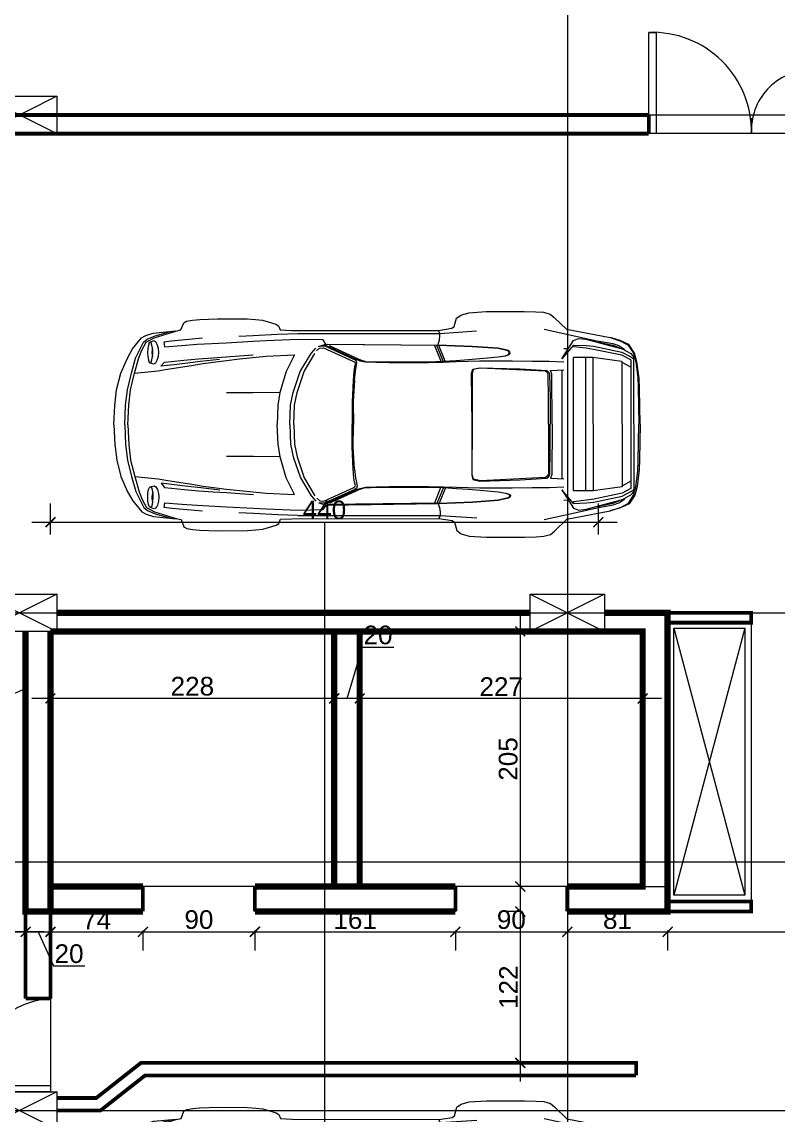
# Model space of a CAD drawing. Extents: x 250879 to 348495, y -51522 to -9360.
# Drawn here: x 321339 to 321946, y -42176 to -41297 of the extents above; entities that cross this region are included whole.
import ezdxf

# ---------------------------------------------------------------- set-up
doc = ezdxf.new("R2010")
doc.units = 0
doc.layers.get('0').update_dxf_attribs({"linetype": 'CONTINUOUS'})
doc.layers.get('DEFPOINTS').update_dxf_attribs({"color": 9, "linetype": 'CONTINUOUS'})
doc.layers.add('A-text finishing', color=6, linetype='CONTINUOUS', lineweight=13)
doc.layers.add('FIGURES', color=153, linetype='CONTINUOUS', lineweight=0)
for name, color, linetype in [('AXIS', 1, 'CONTINUOUS'), ('COLUMN', 5, 'CONTINUOUS'), ('FURNITURE', 4, 'CONTINUOUS'), ('HATCH', 8, 'CONTINUOUS'), ('WALL', 7, 'CONTINUOUS')]:
    doc.layers.add(name, color=color, linetype=linetype)
doc.styles.get("Standard").update_dxf_attribs({"font": 'sanss___.ttf', "height": 15})
doc.dimstyles.new('STANDARD$0', dxfattribs={"dimscale": 0, "dimtxt": 12, "dimasz": 8, "dimexe": 15, "dimexo": 0.0625, "dimgap": 2, "dimtad": 1, "dimdec": 0, "dimzin": 0, "dimdsep": 46, "dimtxsty": 'Standard', "dimblk1": 'ARCHTICK', "dimblk2": 'ARCHTICK', "dimsah": 1, "dimcen": 0.09, "dimdle": 15, "dimclrd": 3, "dimclre": 3, "dimclrt": 3, "dimazin": 0, "dimtfac": 1, "dimtdec": 0, "dimtofl": 0, "dimtmove": 1, "dimatfit": 3, "dimldrblk": 'ARCHTICK', "dimfxl": 1.0455, "dimfxlon": 1, "dimtolj": 1, "dimtzin": 0, "dimarcsym": 0})

# ---------------------------------------------------------------- blocks, each defined once
blk = doc.blocks.new('_ARCHTICK')
at = {"color": 0, "linetype": 'ByBlock', "const_width": 0.15}
blk.add_lwpolyline([(-0.5, -0.5), (0.5, 0.5)], dxfattribs=at)
blk = doc.blocks.new('*D2139')
at = {"layer": 'DEFPOINTS', "color": 0, "linetype": 'Continuous', "ltscale": 3, "transparency": 16777216}
for p in [(321802.04, -41699.22), (321361.56, -41767), (321802.04, -41767)]:
    blk.add_point(p, dxfattribs=at)
at = {"layer": 'WALL', "color": 3, "linetype": 'Continuous', "lineweight": -2, "ltscale": 3, "transparency": 16777216}
for p, q in [((321361.56, -41709.22), (321361.56, -41684.22)), ((321802.04, -41709.22), (321802.04, -41684.22)), ((321346.56, -41699.22), (321817.04, -41699.22))]:
    blk.add_line(p, q, dxfattribs=at)
at = {"layer": 'WALL', "color": 3, "linetype": 'Continuous', "lineweight": -2, "ltscale": 3, "transparency": 16777216, "xscale": 8, "yscale": 8, "zscale": 8, "rotation": 180}
blk.add_blockref('_ARCHTICK', (321361.56, -41699.22), dxfattribs=at)
at = {"layer": 'WALL', "color": 3, "linetype": 'Continuous', "lineweight": -2, "ltscale": 3, "transparency": 16777216, "xscale": 8, "yscale": 8, "zscale": 8}
blk.add_blockref('_ARCHTICK', (321802.04, -41699.22), dxfattribs=at)
at = {"layer": 'WALL', "color": 3, "linetype": 'Continuous', "ltscale": 3, "transparency": 16777216, "insert": (321581.8, -41689.49), "char_height": 15, "attachment_point": 5}
blk.add_mtext('\\A1;440', dxfattribs=at)
blk = doc.blocks.new('XREF1$0$02PCAR09')
at = {"color": 0, "linetype": 'ByBlock'}
for p, q in [((-138.14, 34.83), (-139.39, 33.77)), ((-136.04, 35.43), (-138.14, 34.83)), ((-133.57, 35.58), (-136.04, 35.43)), ((-129.86, 35.7), (-133.57, 35.58)), ((-117.88, 35.7), (-129.86, 35.7)), ((-112.33, 35.34), (-117.88, 35.7)), ((-109.85, 34.59), (-112.33, 35.34)), ((-108.47, 33.6), (-109.85, 34.59)), ((-139.39, 33.77), (-143.26, 30.05)), ((-107.73, 30.95), (-108.47, 33.6)), ((-52.16, 31.23), (-52.64, 29.95)), ((-51.29, 31.76), (-52.16, 31.23)), ((-48.85, 32.53), (-51.29, 31.76)), ((-47.09, 33.02), (-48.85, 32.53)), ((-44.85, 33.29), (-47.09, 33.02)), ((-42.26, 33.45), (-44.85, 33.29)), ((-32.75, 33.53), (-42.26, 33.45)), ((-27.18, 33.31), (-32.75, 33.53)), ((-24.96, 33.14), (-27.18, 33.31)), ((-22.98, 32.83), (-24.96, 33.14)), ((-22.13, 32.24), (-22.98, 32.83)), ((-21.22, 30), (-22.13, 32.24)), ((-143.26, 30.05), (-157.04, 27.42)), ((-146.25, 27.9), (-152.81, 26.43)), ((-136.16, 30.07), (-146.25, 27.9)), ((-103.18, 28.82), (-114.79, 29.59)), ((-107, 30.43), (-107.73, 30.95)), ((-102.8, 29.76), (-107, 30.43)), ((-103.18, 28.82), (-102.8, 29.76)), ((-58.2, 28.79), (-103.18, 28.82)), ((-103.18, 28.09), (-103.18, 28.82)), ((-103.06, 26.7), (-103.18, 28.09)), ((-56.22, 29.83), (-102.8, 29.76)), ((-58.2, 28.77), (-51.78, 28.55)), ((-52.64, 29.95), (-56.22, 29.83)), ((-51.78, 28.55), (-44.15, 28.14)), ((-44.15, 28.14), (-39.54, 27.93)), ((-19.65, 29.66), (-21.22, 30)), ((-12.48, 29.04), (-19.65, 29.78)), ((-12.79, 27.56), (-19.65, 29.66)), ((-13.04, 28.18), (-17.96, 29.55)), ((-10.59, 27.09), (-13.04, 28.18)), ((-10.14, 28.29), (-12.48, 29.04)), ((-8.78, 27.56), (-10.14, 28.29)), ((-164.79, 22.49), (-162.98, 25.22)), ((-162.81, 24.98), (-164.42, 22.49)), ((-162.98, 25.22), (-160.29, 26.5)), ((-160.49, 26.23), (-162.81, 24.98)), ((-159.78, 24.91), (-161.5, 23.73)), ((-149.39, 26.87), (-160.88, 23.8)), ((-151.85, 24.65), (-160.77, 22.81)), ((-157.04, 27.42), (-160.49, 26.23)), ((-160.29, 26.5), (-157.04, 27.42)), ((-159.78, 24.24), (-160.17, 23.99)), ((-157.91, 25.53), (-159.78, 24.91)), ((-157.91, 25.01), (-159.78, 24.24)), ((-152.81, 26.43), (-157.91, 25.53)), ((-153.83, 25.85), (-157.91, 25.01)), ((-153.47, 26.28), (-153.83, 25.85)), ((-149.51, 24.91), (-151.85, 24.65)), ((-145.43, 25.03), (-149.51, 24.91)), ((-149.51, 24.04), (-145.43, 24.53)), ((-147.04, 27.13), (-149.39, 26.87)), ((-145.43, 26.52), (-147.04, 27.13)), ((-141.73, 20.71), (-145.43, 26.52)), ((-145.43, 25.03), (-141.73, 20.73)), ((-145.43, 24.53), (-145.43, 25.03)), ((-121.6, 24.01), (-113.44, 24.57)), ((-121.58, 24.14), (-113.44, 24.69)), ((-113.44, 24.69), (-102.68, 25.08)), ((-113.44, 24.57), (-102.68, 24.96)), ((-104.9, 20.03), (-102.9, 24.96)), ((-104.22, 19.99), (-102.17, 24.96)), ((-101.45, 24.96), (-103.47, 19.98)), ((-102.68, 25.44), (-103.06, 26.7)), ((-67.1, 25.44), (-102.68, 25.06)), ((-102.68, 25.08), (-102.68, 25.44)), ((-102.68, 24.94), (-67.65, 25.32)), ((-102.68, 25.06), (-102.68, 24.94)), ((-77.45, 20.66), (-68.24, 24.88)), ((-67.39, 24.89), (-76.59, 20.66)), ((-76.17, 20.52), (-66.86, 24.77)), ((-66.4, 24.24), (-75.65, 20.03)), ((-66.42, 25.2), (-67.39, 24.89)), ((-67.1, 25.46), (-66.11, 26.89)), ((-67.1, 25.54), (-67.1, 25.54)), ((-64.81, 24.72), (-67.1, 25.46)), ((-66.86, 24.77), (-65.78, 24.81)), ((-65.14, 24.16), (-66.4, 24.24)), ((-58.32, 27.06), (-66.11, 26.89)), ((-65.78, 24.81), (-64.81, 24.72)), ((-48.2, 26.63), (-58.32, 27.06)), ((-44.15, 26.41), (-48.2, 26.63)), ((-35.6, 25.95), (-44.15, 26.41)), ((-26.33, 25.46), (-35.6, 25.95)), ((-28.03, 27.35), (-18.29, 26.45)), ((-21.41, 25.08), (-26.33, 25.46)), ((-16.03, 24.72), (-21.41, 25.08)), ((-18.29, 26.45), (-15.88, 26.19)), ((-15.88, 26.19), (-16.03, 24.72)), ((-14.12, 24.14), (-13.76, 25.41)), ((-13.76, 25.41), (-13.28, 26.26)), ((-13.28, 26.26), (-12.67, 26.55)), ((-10.26, 26.19), (-12.79, 27.56)), ((-12.67, 26.55), (-11.49, 26.19)), ((-12.31, 22.86), (-12.22, 24.26)), ((-12.22, 24.26), (-12.07, 25.22)), ((-12.22, 24.26), (-12.04, 22.86)), ((-12.07, 25.22), (-11.81, 25.93)), ((-11.81, 25.93), (-11.49, 26.19)), ((-11.49, 26.19), (-11.18, 25.93)), ((-11.18, 25.93), (-10.93, 25.22)), ((-10.93, 25.22), (-10.74, 24.13)), ((-9.43, 26.13), (-10.59, 27.09)), ((-8.9, 23.63), (-10.26, 26.19)), ((-6.9, 21.08), (-9.43, 26.13)), ((-5.94, 24.09), (-8.78, 27.56)), ((-165.56, 19.69), (-164.79, 22.49)), ((-164.42, 22.49), (-165.19, 19.69)), ((-163.6, 22.32), (-164.59, 21.21)), ((-163.6, 21.32), (-164.59, 20.71)), ((-164.59, -21.21), (-164.59, 21.21)), ((-160.88, 23.8), (-163.6, 22.32)), ((-160.77, 22.81), (-163.6, 21.32)), ((-163.6, 20.33), (-160.77, 21.82)), ((-161.5, 23.73), (-161.74, 23.33)), ((-160.77, 21.82), (-151.85, 23.66)), ((-160.77, 19.82), (-151.61, 21.07)), ((-151.85, 23.66), (-149.51, 24.04)), ((-151.61, 21.07), (-151.61, -21.07)), ((-151.61, 21.07), (-145.43, 21.07)), ((-149.26, 21.07), (-149.26, -21.19)), ((-145.43, -21.07), (-145.43, 21.07)), ((-142.39, 24.02), (-143.85, 23.95)), ((-125.42, 22.45), (-125.37, 22.96)), ((-125.08, 22.11), (-125.42, 22.45)), ((-125.37, 22.96), (-124.86, 23.34)), ((-125.15, 22.43), (-125.13, 22.84)), ((-124.89, 22.11), (-125.15, 22.43)), ((-125.13, 22.84), (-124.69, 23.22)), ((-124.01, 21.73), (-125.08, 22.11)), ((-123.84, 21.73), (-124.89, 22.11)), ((-124.86, 23.34), (-121.58, 24.14)), ((-124.69, 23.22), (-121.6, 24.01)), ((-121.62, 21.38), (-124.01, 21.73)), ((-121.62, 21.38), (-123.84, 21.73)), ((-118.22, 21.03), (-121.62, 21.38)), ((-112.19, 20.51), (-118.22, 21.03)), ((-64.13, 23.29), (-65.14, 24.16)), ((-62.4, 22.49), (-63.89, 24.21)), ((-60.22, 16.82), (-63.6, 22.49)), ((-58.97, 16.82), (-62.4, 22.49)), ((-57.13, 22.11), (-54.53, 16.8)), ((-48.2, 21.63), (-57.13, 22.11)), ((-39.78, 20.85), (-48.2, 21.63)), ((-39.78, 21.75), (-44.12, 22.11)), ((-35.6, 21.46), (-39.78, 21.75)), ((-35.6, 20.37), (-39.78, 20.85)), ((-31.38, 21.21), (-35.6, 21.46)), ((-26.79, 20.88), (-31.38, 21.21)), ((-22.2, 20.45), (-26.79, 20.88)), ((-14.22, 22.91), (-14.12, 24.14)), ((-14.12, 21.68), (-14.22, 22.91)), ((-13.76, 20.44), (-14.12, 21.68)), ((-12.24, 21.56), (-12.31, 22.86)), ((-12.04, 22.86), (-12.24, 21.56)), ((-12.07, 20.57), (-12.24, 21.58)), ((-10.74, 21.58), (-10.93, 20.51)), ((-10.74, 24.13), (-10.69, 22.86)), ((-10.69, 22.86), (-10.74, 21.58)), ((-7.91, 21.15), (-8.9, 23.63)), ((-6.56, 16.32), (-7.91, 21.15)), ((-5.57, 16.32), (-6.9, 21.08)), ((-4.27, 21.14), (-5.94, 24.09)), ((-2.17, 16.31), (-4.27, 21.14)), ((-166.21, 14.44), (-165.56, 19.69)), ((-165.19, 19.69), (-165.8, 14.82)), ((-163.6, 20.33), (-163.6, -20.33)), ((-163.6, 18.05), (-160.88, 19.53)), ((-160.77, 19.82), (-160.77, -19.82)), ((-137.77, 19.96), (-142.39, 19.75)), ((-132.34, 20.03), (-137.77, 19.96)), ((-128.55, 17.52), (-136.98, 17.01)), ((-136.55, 16.78), (-115.95, 17.82)), ((-126.04, 20.1), (-132.34, 20.03)), ((-115.76, 17.94), (-128.55, 17.52)), ((-115.78, 20.11), (-126.04, 20.1)), ((-115.95, 17.82), (-113.73, 17.36)), ((-108.37, 19.87), (-115.78, 20.11)), ((-113.56, 17.48), (-115.76, 17.94)), ((-113.73, 17.36), (-113.35, 15.95)), ((-113.2, 16.07), (-113.56, 17.48)), ((-108.37, 20.23), (-112.19, 20.51)), ((-104.22, 19.99), (-108.37, 20.23)), ((-104.27, 19.73), (-108.37, 19.87)), ((-99.56, 19.65), (-104.27, 19.73)), ((-99.52, 19.84), (-104.22, 19.99)), ((-87.11, 19.64), (-99.56, 19.65)), ((-87.11, 19.87), (-99.52, 19.84)), ((-82.86, 19.87), (-87.11, 19.87)), ((-82.86, 19.72), (-87.11, 19.64)), ((-79.67, 19.98), (-82.86, 19.87)), ((-79.63, 19.86), (-82.86, 19.72)), ((-79.67, 19.96), (-78.74, 20.2)), ((-77.89, 20.2), (-79.63, 19.86)), ((-78.74, 20.2), (-77.45, 20.66)), ((-77.21, 20.44), (-77.89, 20.2)), ((-76.59, 20.66), (-77.21, 20.44)), ((-76.95, 19.52), (-76.71, 20.25)), ((-76.73, 18.37), (-76.95, 19.52)), ((-76.42, 16.82), (-76.73, 18.37)), ((-76.71, 20.25), (-76.17, 20.52)), ((-76.22, 19.69), (-76.44, 19.24)), ((-76.44, 19.24), (-76.15, 18.22)), ((-75.65, 20.03), (-76.22, 19.69)), ((-76.15, 18.22), (-75.93, 16.82)), ((-28.21, 19.38), (-35.6, 20.37)), ((-33.48, 20.69), (-27.45, 19.99)), ((-24.62, 18.78), (-28.21, 19.38)), ((-27.45, 19.99), (-23.36, 19.5)), ((-17.01, 17.6), (-24.62, 18.78)), ((-23.36, 19.5), (-19.12, 18.97)), ((-18.2, 20.06), (-22.2, 20.45)), ((-19.12, 18.97), (-14.89, 18.51)), ((-16, 19.87), (-18.2, 20.06)), ((-13.95, 17.11), (-17.01, 17.6)), ((-14.89, 18.51), (-16, 19.87)), ((-13.28, 19.65), (-13.76, 20.44)), ((-12.67, 19.33), (-13.28, 19.65)), ((-11.49, 19.6), (-12.67, 19.33)), ((-11.81, 19.84), (-12.07, 20.57)), ((-11.49, 19.6), (-11.81, 19.84)), ((-11.18, 19.81), (-11.49, 19.6)), ((-10.93, 20.51), (-11.18, 19.81)), ((-166.35, 11.22), (-166.21, 14.44)), ((-165.8, 14.82), (-165.94, 11.59)), ((-138.14, 17.06), (-142.38, 17.26)), ((-141.73, 17.26), (-141.73, -17.16)), ((-138.66, 0), (-138.57, 15.9)), ((-138.57, 15.9), (-138.14, 17.06)), ((-137.9, 15.9), (-138.04, 8.28)), ((-137.51, 16.58), (-137.9, 15.9)), ((-137.56, 8.16), (-137.48, 15.78)), ((-136.98, 17.01), (-137.51, 16.58)), ((-137.48, 15.78), (-137.08, 16.44)), ((-137.08, 16.44), (-136.55, 16.78)), ((-113.4, -0.02), (-113.2, 16.07)), ((-113.35, 15.95), (-113.4, 0.02)), ((-76.1, 14.07), (-76.42, 16.82)), ((-76.1, 14.07), (-75.74, 7.15)), ((-75.93, 16.82), (-75.72, 13.98)), ((-75.72, 13.98), (-75.43, 7.15)), ((-60.22, 16.82), (-60.22, 16.82)), ((-58, 10.14), (-60.22, 16.82)), ((-56.75, 10.14), (-58.97, 16.82)), ((-54.53, 16.8), (-52.55, 10.14)), ((-6.56, 16.32), (-13.95, 17.11)), ((-5.26, 11.13), (-6.56, 16.32)), ((-4.27, 11.13), (-5.57, 16.32)), ((-0.87, 11.13), (-2.17, 16.31)), ((-166.57, 0.02), (-166.35, 11.22)), ((-165.94, 11.59), (-166.08, 0)), ((-4.7, 6.2), (-5.26, 11.13)), ((-3.7, 6.2), (-4.27, 11.13)), ((-0.31, 6.18), (-0.87, 11.13)), ((-138.04, 8.28), (-138.04, 0)), ((-137.56, 0), (-137.56, 8.16)), ((-75.74, 7.15), (-75.77, 0)), ((-75.43, 7.15), (-75.4, 0)), ((-57.13, 6.18), (-58, 10.14)), ((-55.9, 6.18), (-56.75, 10.14)), ((-52.55, 10.14), (-44.12, 10.09)), ((-52.55, 10.14), (-51.92, 6.18)), ((-44.12, 10.09), (-35.6, 10.09)), ((-56.89, 0), (-57.13, 6.18)), ((-55.64, 0), (-55.9, 6.18)), ((-51.92, 6.18), (-51.68, 0)), ((-4.39, 0), (-4.7, 6.2)), ((-3.4, 0), (-3.7, 6.2)), ((0, 0), (-0.31, 6.18)), ((-165.94, -11.59), (-166.08, 0)), ((-138.66, 0), (-138.57, -15.9)), ((-138.04, -8.28), (-138.04, 0)), ((-137.56, 0), (-137.56, -8.16)), ((-113.4, 0.02), (-113.2, -16.07)), ((-75.74, -7.15), (-75.77, 0)), ((-75.43, -7.15), (-75.4, 0)), ((-56.89, 0), (-57.13, -6.18)), ((-55.64, 0), (-55.9, -6.18)), ((-51.92, -6.18), (-51.68, 0)), ((-4.39, 0), (-4.7, -6.2)), ((-3.4, 0), (-3.7, -6.2)), ((0, 0), (-0.31, -6.18)), ((-166.57, -0.02), (-166.35, -11.22)), ((-113.35, -15.95), (-113.4, -0.02)), ((-57.13, -6.18), (-58, -10.14)), ((-55.9, -6.18), (-56.75, -10.14)), ((-52.55, -10.14), (-51.92, -6.18)), ((-4.7, -6.2), (-5.26, -11.13)), ((-3.7, -6.2), (-4.27, -11.13)), ((-0.31, -6.18), (-0.87, -11.13)), ((-137.9, -15.9), (-138.04, -8.28)), ((-137.56, -8.16), (-137.48, -15.78)), ((-76.1, -14.07), (-75.74, -7.15)), ((-75.72, -13.98), (-75.43, -7.15)), ((-58, -10.14), (-60.22, -16.82)), ((-56.75, -10.14), (-58.97, -16.82)), ((-54.53, -16.8), (-52.55, -10.14)), ((-52.55, -10.14), (-44.12, -10.09)), ((-44.12, -10.09), (-35.6, -10.09)), ((-166.35, -11.22), (-166.21, -14.44)), ((-165.8, -14.82), (-165.94, -11.59)), ((-5.26, -11.13), (-6.56, -16.32)), ((-4.27, -11.13), (-5.57, -16.32)), ((-0.87, -11.13), (-2.17, -16.31)), ((-166.21, -14.44), (-165.56, -19.69)), ((-165.19, -19.69), (-165.8, -14.82)), ((-138.14, -17.06), (-142.38, -17.26)), ((-138.57, -15.9), (-138.14, -17.06)), ((-137.51, -16.58), (-137.9, -15.9)), ((-136.98, -17.01), (-137.51, -16.58)), ((-137.48, -15.78), (-137.08, -16.44)), ((-137.08, -16.44), (-136.55, -16.78)), ((-128.55, -17.52), (-136.98, -17.01)), ((-136.55, -16.78), (-115.95, -17.82)), ((-113.73, -17.36), (-113.35, -15.95)), ((-113.2, -16.07), (-113.56, -17.48)), ((-76.42, -16.82), (-76.73, -18.37)), ((-76.1, -14.07), (-76.42, -16.82)), ((-76.15, -18.22), (-75.93, -16.82)), ((-75.93, -16.82), (-75.72, -13.98)), ((-60.22, -16.82), (-63.6, -22.49)), ((-58.97, -16.82), (-62.4, -22.49)), ((-60.22, -16.82), (-60.22, -16.82)), ((-57.13, -22.11), (-54.53, -16.8)), ((-13.95, -17.11), (-17.01, -17.6)), ((-6.56, -16.32), (-13.95, -17.11)), ((-6.56, -16.32), (-7.91, -21.15)), ((-5.57, -16.32), (-6.9, -21.08)), ((-2.17, -16.31), (-4.27, -21.14)), ((-165.56, -19.69), (-164.79, -22.49)), ((-164.42, -22.49), (-165.19, -19.69)), ((-163.6, -21.32), (-164.59, -20.71)), ((-163.6, -18.05), (-160.88, -19.53)), ((-163.6, -20.33), (-160.77, -21.82)), ((-160.77, -19.82), (-151.61, -21.07)), ((-141.73, -20.71), (-145.43, -26.52)), ((-145.43, -25.03), (-141.73, -20.73)), ((-137.77, -19.96), (-142.39, -19.75)), ((-132.34, -20.03), (-137.77, -19.96)), ((-126.04, -20.1), (-132.34, -20.03)), ((-115.76, -17.94), (-128.55, -17.52)), ((-115.78, -20.11), (-126.04, -20.1)), ((-112.19, -20.51), (-118.22, -21.03)), ((-115.95, -17.82), (-113.73, -17.36)), ((-108.37, -19.87), (-115.78, -20.11)), ((-113.56, -17.48), (-115.76, -17.94)), ((-108.37, -20.23), (-112.19, -20.51)), ((-104.27, -19.73), (-108.37, -19.87)), ((-104.22, -19.99), (-108.37, -20.23)), ((-104.9, -20.03), (-102.9, -24.96)), ((-99.56, -19.65), (-104.27, -19.73)), ((-99.52, -19.84), (-104.22, -19.99)), ((-104.22, -19.99), (-102.17, -24.96)), ((-101.45, -24.96), (-103.47, -19.98)), ((-87.11, -19.64), (-99.56, -19.65)), ((-87.11, -19.87), (-99.52, -19.84)), ((-82.86, -19.72), (-87.11, -19.64)), ((-82.86, -19.87), (-87.11, -19.87)), ((-79.63, -19.86), (-82.86, -19.72)), ((-79.67, -19.98), (-82.86, -19.87)), ((-79.67, -19.96), (-78.74, -20.2)), ((-77.89, -20.2), (-79.63, -19.86)), ((-78.74, -20.2), (-77.45, -20.66)), ((-77.21, -20.44), (-77.89, -20.2)), ((-77.45, -20.66), (-68.24, -24.88)), ((-76.59, -20.66), (-77.21, -20.44)), ((-76.73, -18.37), (-76.95, -19.52)), ((-76.95, -19.52), (-76.71, -20.25)), ((-76.71, -20.25), (-76.17, -20.52)), ((-67.39, -24.89), (-76.59, -20.66)), ((-76.44, -19.24), (-76.15, -18.22)), ((-76.22, -19.69), (-76.44, -19.24)), ((-75.65, -20.03), (-76.22, -19.69)), ((-76.17, -20.52), (-66.86, -24.77)), ((-66.4, -24.24), (-75.65, -20.03)), ((-35.6, -20.37), (-39.78, -20.85)), ((-28.21, -19.38), (-35.6, -20.37)), ((-33.48, -20.69), (-27.45, -19.99)), ((-24.62, -18.78), (-28.21, -19.38)), ((-27.45, -19.99), (-23.36, -19.5)), ((-22.2, -20.45), (-26.79, -20.88)), ((-17.01, -17.6), (-24.62, -18.78)), ((-23.36, -19.5), (-19.12, -18.97)), ((-18.2, -20.06), (-22.2, -20.45)), ((-19.12, -18.97), (-14.89, -18.51)), ((-16, -19.87), (-18.2, -20.06)), ((-14.89, -18.51), (-16, -19.87)), ((-13.76, -20.44), (-14.12, -21.68)), ((-13.28, -19.65), (-13.76, -20.44)), ((-12.67, -19.33), (-13.28, -19.65)), ((-11.49, -19.6), (-12.67, -19.33)), ((-12.07, -20.57), (-12.24, -21.58)), ((-11.81, -19.84), (-12.07, -20.57)), ((-11.49, -19.6), (-11.81, -19.84)), ((-11.18, -19.81), (-11.49, -19.6)), ((-10.93, -20.51), (-11.18, -19.81)), ((-10.74, -21.58), (-10.93, -20.51)), ((-164.79, -22.49), (-162.98, -25.22)), ((-163.6, -22.32), (-164.59, -21.21)), ((-162.81, -24.98), (-164.42, -22.49)), ((-160.77, -22.81), (-163.6, -21.32)), ((-160.88, -23.8), (-163.6, -22.32)), ((-161.5, -23.73), (-161.74, -23.33)), ((-159.78, -24.91), (-161.5, -23.73)), ((-149.39, -26.87), (-160.88, -23.8)), ((-160.77, -21.82), (-151.85, -23.66)), ((-151.85, -24.65), (-160.77, -22.81)), ((-159.78, -24.24), (-160.17, -23.99)), ((-151.85, -23.66), (-149.51, -24.04)), ((-151.61, -21.07), (-145.43, -21.07)), ((-149.51, -24.04), (-145.43, -24.53)), ((-142.39, -24.02), (-143.85, -23.95)), ((-125.08, -22.11), (-125.42, -22.45)), ((-125.42, -22.45), (-125.37, -22.96)), ((-125.37, -22.96), (-124.86, -23.34)), ((-124.89, -22.11), (-125.15, -22.43)), ((-125.15, -22.43), (-125.13, -22.84)), ((-125.13, -22.84), (-124.69, -23.22)), ((-124.01, -21.73), (-125.08, -22.11)), ((-123.84, -21.73), (-124.89, -22.11)), ((-124.86, -23.34), (-121.58, -24.14)), ((-124.69, -23.22), (-121.6, -24.01)), ((-121.62, -21.38), (-124.01, -21.73)), ((-121.62, -21.38), (-123.84, -21.73)), ((-118.22, -21.03), (-121.62, -21.38)), ((-121.6, -24.01), (-113.44, -24.57)), ((-121.58, -24.14), (-113.44, -24.69)), ((-65.14, -24.16), (-66.4, -24.24)), ((-64.13, -23.29), (-65.14, -24.16)), ((-62.4, -22.49), (-63.89, -24.21)), ((-48.2, -21.63), (-57.13, -22.11)), ((-39.78, -20.85), (-48.2, -21.63)), ((-39.78, -21.75), (-44.12, -22.11)), ((-35.6, -21.46), (-39.78, -21.75)), ((-31.38, -21.21), (-35.6, -21.46)), ((-26.79, -20.88), (-31.38, -21.21)), ((-14.12, -21.68), (-14.22, -22.91)), ((-14.22, -22.91), (-14.12, -24.14)), ((-14.12, -24.14), (-13.76, -25.41)), ((-12.24, -21.56), (-12.31, -22.86)), ((-12.31, -22.86), (-12.22, -24.26)), ((-12.04, -22.86), (-12.24, -21.56)), ((-12.22, -24.26), (-12.04, -22.86)), ((-10.93, -25.22), (-10.74, -24.13)), ((-10.69, -22.86), (-10.74, -21.58)), ((-10.74, -24.13), (-10.69, -22.86)), ((-8.9, -23.63), (-10.26, -26.19)), ((-6.9, -21.08), (-9.43, -26.13)), ((-7.91, -21.15), (-8.9, -23.63)), ((-5.94, -24.09), (-8.78, -27.56)), ((-4.27, -21.14), (-5.94, -24.09)), ((-162.98, -25.22), (-160.29, -26.5)), ((-160.49, -26.23), (-162.81, -24.98)), ((-157.04, -27.42), (-160.49, -26.23)), ((-160.29, -26.5), (-157.04, -27.42)), ((-157.91, -25.01), (-159.78, -24.24)), ((-157.91, -25.53), (-159.78, -24.91)), ((-153.83, -25.85), (-157.91, -25.01)), ((-152.81, -26.43), (-157.91, -25.53)), ((-143.26, -30.05), (-157.04, -27.42)), ((-153.47, -26.28), (-153.83, -25.85)), ((-146.25, -27.9), (-152.81, -26.43)), ((-149.51, -24.91), (-151.85, -24.65)), ((-145.43, -25.03), (-149.51, -24.91)), ((-147.04, -27.13), (-149.39, -26.87)), ((-145.43, -26.52), (-147.04, -27.13)), ((-145.43, -24.53), (-145.43, -25.03)), ((-113.44, -24.57), (-102.68, -24.96)), ((-113.44, -24.69), (-102.68, -25.08)), ((-103.06, -26.7), (-103.18, -28.09)), ((-102.68, -25.44), (-103.06, -26.7)), ((-102.68, -25.06), (-102.68, -24.94)), ((-102.68, -24.94), (-67.65, -25.32)), ((-67.1, -25.44), (-102.68, -25.06)), ((-102.68, -25.08), (-102.68, -25.44)), ((-66.42, -25.2), (-67.39, -24.89)), ((-64.81, -24.72), (-67.1, -25.46)), ((-67.1, -25.46), (-66.11, -26.89)), ((-67.1, -25.54), (-67.1, -25.54)), ((-66.86, -24.77), (-65.78, -24.81)), ((-58.32, -27.06), (-66.11, -26.89)), ((-65.78, -24.81), (-64.81, -24.72)), ((-48.2, -26.63), (-58.32, -27.06)), ((-44.15, -26.41), (-48.2, -26.63)), ((-35.6, -25.95), (-44.15, -26.41)), ((-26.33, -25.46), (-35.6, -25.95)), ((-28.03, -27.35), (-18.29, -26.45)), ((-21.41, -25.08), (-26.33, -25.46)), ((-16.03, -24.72), (-21.41, -25.08)), ((-12.79, -27.56), (-19.65, -29.66)), ((-18.29, -26.45), (-15.88, -26.19)), ((-15.88, -26.19), (-16.03, -24.72)), ((-13.76, -25.41), (-13.28, -26.26)), ((-13.28, -26.26), (-12.67, -26.55)), ((-10.59, -27.09), (-13.04, -28.18)), ((-10.26, -26.19), (-12.79, -27.56)), ((-12.67, -26.55), (-11.49, -26.19)), ((-12.22, -24.26), (-12.07, -25.22)), ((-12.07, -25.22), (-11.81, -25.93)), ((-11.81, -25.93), (-11.49, -26.19)), ((-11.49, -26.19), (-11.18, -25.93)), ((-11.18, -25.93), (-10.93, -25.22)), ((-9.43, -26.13), (-10.59, -27.09)), ((-8.78, -27.56), (-10.14, -28.29)), ((-136.16, -30.07), (-146.25, -27.9)), ((-139.39, -33.77), (-143.26, -30.05)), ((-103.18, -28.82), (-114.79, -29.59)), ((-107.73, -30.95), (-108.47, -33.6)), ((-107, -30.43), (-107.73, -30.95)), ((-102.8, -29.76), (-107, -30.43)), ((-103.18, -28.09), (-103.18, -28.82)), ((-58.2, -28.79), (-103.18, -28.82)), ((-103.18, -28.82), (-102.8, -29.76)), ((-56.22, -29.83), (-102.8, -29.76)), ((-58.2, -28.77), (-51.78, -28.55)), ((-52.64, -29.95), (-56.22, -29.83)), ((-52.16, -31.23), (-52.64, -29.95)), ((-51.78, -28.55), (-44.15, -28.14)), ((-44.15, -28.14), (-39.54, -27.93)), ((-21.22, -30), (-22.13, -32.24)), ((-19.65, -29.66), (-21.22, -30)), ((-12.48, -29.04), (-19.65, -29.78)), ((-13.04, -28.18), (-17.96, -29.55)), ((-10.14, -28.29), (-12.48, -29.04)), ((-138.14, -34.83), (-139.39, -33.77)), ((-108.47, -33.6), (-109.85, -34.59)), ((-51.29, -31.76), (-52.16, -31.23)), ((-48.85, -32.53), (-51.29, -31.76)), ((-47.09, -33.02), (-48.85, -32.53)), ((-44.85, -33.29), (-47.09, -33.02)), ((-42.26, -33.45), (-44.85, -33.29)), ((-32.75, -33.53), (-42.26, -33.45)), ((-27.18, -33.31), (-32.75, -33.53)), ((-24.96, -33.14), (-27.18, -33.31)), ((-22.98, -32.83), (-24.96, -33.14)), ((-22.13, -32.24), (-22.98, -32.83)), ((-136.04, -35.43), (-138.14, -34.83)), ((-133.57, -35.58), (-136.04, -35.43)), ((-129.86, -35.7), (-133.57, -35.58)), ((-117.88, -35.7), (-129.86, -35.7)), ((-112.33, -35.34), (-117.88, -35.7)), ((-109.85, -34.59), (-112.33, -35.34))]:
    blk.add_line(p, q, dxfattribs=at)
blk = doc.blocks.new('COLUMN')
at = {"layer": 'AXIS'}
for p, q in [((236924.7, -9644.26), (236984.7, -9674.26)), ((236984.7, -9644.26), (236924.7, -9674.26))]:
    blk.add_line(p, q, dxfattribs=at)
at = {"layer": 'COLUMN'}
blk.add_lwpolyline([(236924.7, -9644.26), (236984.7, -9644.26), (236984.7, -9674.26), (236924.7, -9674.26)], close=True, dxfattribs=at)
blk = doc.blocks.new('AXISG')
at = {"layer": 'AXIS'}
for p, q in [((306395.36, -19949.16), (306395.36, -23531.69)), ((305610.04, -21092.83), (307936.9, -21092.83)), ((305595.81, -21492.83), (307936.9, -21492.83)), ((305587.52, -21892.83), (307936.9, -21892.83))]:
    blk.add_line(p, q, dxfattribs=at)
at = {"layer": 'WALL', "linetype": 'Continuous'}
for p in [(69000.18, -11433.58), (69000.18, -11833.58), (69440.66, -11833.58), (69000.18, -12233.58)]:
    blk.add_blockref('COLUMN', p, dxfattribs=at)
blk = doc.blocks.new('*D1700')
at = {"layer": 'DEFPOINTS', "color": 0, "linetype": 'Continuous', "ltscale": 3, "transparency": 16777216}
for p in [(321729.2, -41787), (321739.24, -41992.08), (321756.3, -41992.08)]:
    blk.add_point(p, dxfattribs=at)
at = {"layer": 'WALL', "color": 3, "linetype": 'Continuous', "lineweight": -2, "ltscale": 3, "transparency": 16777216}
for p, q in [((321739.24, -41772), (321739.24, -42007.08)), ((321729.26, -41787), (321754.24, -41787)), ((321749.24, -41992.08), (321724.24, -41992.08))]:
    blk.add_line(p, q, dxfattribs=at)
at = {"layer": 'WALL', "color": 3, "linetype": 'Continuous', "lineweight": -2, "ltscale": 3, "transparency": 16777216, "xscale": 8, "yscale": 8, "zscale": 8}
for p, rotation in [((321739.24, -41787), 90), ((321739.24, -41992.08), 270)]:
    blk.add_blockref('_ARCHTICK', p, dxfattribs=dict(at, rotation=rotation))
at = {"layer": 'WALL', "color": 3, "linetype": 'Continuous', "ltscale": 3, "transparency": 16777216, "insert": (321729.52, -41889.54), "char_height": 15, "attachment_point": 5, "rotation": 90}
blk.add_mtext('\\A1;205', dxfattribs=at)
blk = doc.blocks.new('*D1701')
at = {"layer": 'DEFPOINTS', "color": 0, "linetype": 'Continuous', "transparency": 16777216}
for p in [(321739.24, -42012.08), (321739.24, -42133.82), (321739.24, -42133.82)]:
    blk.add_point(p, dxfattribs=at)
at = {"layer": 'WALL', "color": 3, "linetype": 'Continuous', "lineweight": -2, "transparency": 16777216}
for p, q in [((321739.24, -41997.08), (321739.24, -42148.82)), ((321739.24, -42012.08), (321724.24, -42012.08)), ((321739.24, -42133.82), (321724.24, -42133.82))]:
    blk.add_line(p, q, dxfattribs=at)
at = {"layer": 'WALL', "color": 3, "linetype": 'Continuous', "lineweight": -2, "transparency": 16777216, "xscale": 8, "yscale": 8, "zscale": 8}
for p, rotation in [((321739.24, -42012.08), 90), ((321739.24, -42133.82), 270)]:
    blk.add_blockref('_ARCHTICK', p, dxfattribs=dict(at, rotation=rotation))
at = {"layer": 'WALL', "color": 3, "linetype": 'Continuous', "transparency": 16777216, "insert": (321729.74, -42072.95), "char_height": 15, "attachment_point": 5, "rotation": 90}
blk.add_mtext('\\A1;122', dxfattribs=at)
blk = doc.blocks.new('*D1702')
at = {"layer": 'DEFPOINTS', "color": 0, "linetype": 'Continuous', "transparency": 16777216}
for p in [(321610.18, -41835.06), (321837.62, -41835.06), (321610.18, -41840.88)]:
    blk.add_point(p, dxfattribs=at)
at = {"layer": 'WALL', "color": 3, "linetype": 'Continuous', "lineweight": -2, "transparency": 16777216}
for p, q in [((321852.62, -41840.88), (321595.18, -41840.88)), ((321610.18, -41839.83), (321610.18, -41855.88)), ((321837.62, -41839.83), (321837.62, -41855.88))]:
    blk.add_line(p, q, dxfattribs=at)
at = {"layer": 'WALL', "color": 3, "linetype": 'Continuous', "lineweight": -2, "transparency": 16777216, "xscale": 8, "yscale": 8, "zscale": 8, "rotation": 180}
blk.add_blockref('_ARCHTICK', (321610.18, -41840.88), dxfattribs=at)
at = {"layer": 'WALL', "color": 3, "linetype": 'Continuous', "lineweight": -2, "transparency": 16777216, "xscale": 8, "yscale": 8, "zscale": 8}
blk.add_blockref('_ARCHTICK', (321837.62, -41840.88), dxfattribs=at)
at = {"layer": 'WALL', "color": 3, "linetype": 'Continuous', "transparency": 16777216, "insert": (321723.9, -41831.38), "char_height": 15, "attachment_point": 5}
blk.add_mtext('\\A1;227', dxfattribs=at)
blk = doc.blocks.new('*D1703')
at = {"layer": 'DEFPOINTS', "color": 0, "linetype": 'Continuous', "transparency": 16777216}
for p in [(321610.18, -41835.06), (321589.68, -41840.88), (321589.68, -41861.36)]:
    blk.add_point(p, dxfattribs=at)
at = {"layer": 'WALL', "color": 3, "linetype": 'Continuous', "lineweight": -2, "transparency": 16777216}
for p, q in [((321599.93, -41840.88), (321612.28, -41799.7)), ((321612.28, -41799.7), (321637.48, -41799.7)), ((321589.68, -41841.92), (321589.68, -41825.88)), ((321625.18, -41840.88), (321574.68, -41840.88)), ((321610.18, -41839.83), (321610.18, -41855.88))]:
    blk.add_line(p, q, dxfattribs=at)
at = {"layer": 'WALL', "color": 3, "linetype": 'Continuous', "lineweight": -2, "transparency": 16777216, "xscale": 8, "yscale": 8, "zscale": 8, "rotation": 180}
blk.add_blockref('_ARCHTICK', (321589.68, -41840.88), dxfattribs=at)
at = {"layer": 'WALL', "color": 3, "linetype": 'Continuous', "lineweight": -2, "transparency": 16777216, "xscale": 8, "yscale": 8, "zscale": 8}
blk.add_blockref('_ARCHTICK', (321610.18, -41840.88), dxfattribs=at)
at = {"layer": 'WALL', "color": 3, "linetype": 'Continuous', "transparency": 16777216, "insert": (321624.88, -41789.97), "char_height": 15, "attachment_point": 5}
blk.add_mtext('\\A1;20', dxfattribs=at)
blk = doc.blocks.new('*D1704')
at = {"layer": 'DEFPOINTS', "color": 0, "linetype": 'Continuous', "transparency": 16777216}
for p in [(321361.56, -41840.88), (321361.56, -41846.66), (321589.68, -41861.36)]:
    blk.add_point(p, dxfattribs=at)
at = {"layer": 'WALL', "color": 3, "linetype": 'Continuous', "lineweight": -2, "transparency": 16777216}
for p, q in [((321361.56, -41841.92), (321361.56, -41825.88)), ((321589.68, -41841.92), (321589.68, -41825.88)), ((321604.68, -41840.88), (321346.56, -41840.88))]:
    blk.add_line(p, q, dxfattribs=at)
at = {"layer": 'WALL', "color": 3, "linetype": 'Continuous', "lineweight": -2, "transparency": 16777216, "xscale": 8, "yscale": 8, "zscale": 8, "rotation": 180}
blk.add_blockref('_ARCHTICK', (321361.56, -41840.88), dxfattribs=at)
at = {"layer": 'WALL', "color": 3, "linetype": 'Continuous', "lineweight": -2, "transparency": 16777216, "xscale": 8, "yscale": 8, "zscale": 8}
blk.add_blockref('_ARCHTICK', (321589.68, -41840.88), dxfattribs=at)
at = {"layer": 'WALL', "color": 3, "linetype": 'Continuous', "transparency": 16777216, "insert": (321475.62, -41831.15), "char_height": 15, "attachment_point": 5}
blk.add_mtext('\\A1;228', dxfattribs=at)
blk = doc.blocks.new('*D1705')
at = {"layer": 'DEFPOINTS', "color": 0, "linetype": 'Continuous', "transparency": 16777216}
for p in [(321252.34, -42028.42), (321252.34, -42028.42), (321341.56, -42028.42)]:
    blk.add_point(p, dxfattribs=at)
at = {"layer": 'WALL', "color": 3, "linetype": 'Continuous', "lineweight": -2, "transparency": 16777216}
for p, q in [((321252.34, -42028.42), (321252.34, -42013.42)), ((321341.56, -42028.42), (321341.56, -42013.42)), ((321356.56, -42028.42), (321237.34, -42028.42))]:
    blk.add_line(p, q, dxfattribs=at)
at = {"layer": 'WALL', "color": 3, "linetype": 'Continuous', "lineweight": -2, "transparency": 16777216, "xscale": 8, "yscale": 8, "zscale": 8, "rotation": 180}
blk.add_blockref('_ARCHTICK', (321252.34, -42028.42), dxfattribs=at)
at = {"layer": 'WALL', "color": 3, "linetype": 'Continuous', "lineweight": -2, "transparency": 16777216, "xscale": 8, "yscale": 8, "zscale": 8}
blk.add_blockref('_ARCHTICK', (321341.56, -42028.42), dxfattribs=at)
at = {"layer": 'WALL', "color": 3, "linetype": 'Continuous', "transparency": 16777216, "insert": (321296.95, -42018.69), "char_height": 15, "attachment_point": 5}
blk.add_mtext('\\A1;89', dxfattribs=at)
blk = doc.blocks.new('*D1812')
at = {"layer": 'DEFPOINTS', "color": 0, "linetype": 'Continuous', "transparency": 16777216}
for p in [(321341.56, -42028.42), (321361.56, -42028.42), (321361.56, -42028.42)]:
    blk.add_point(p, dxfattribs=at)
at = {"layer": 'WALL', "color": 3, "linetype": 'Continuous', "lineweight": -2, "transparency": 16777216}
for p, q in [((321341.56, -42028.42), (321341.56, -42013.42)), ((321361.56, -42028.42), (321361.56, -42013.42)), ((321326.56, -42028.42), (321376.56, -42028.42)), ((321351.56, -42028.42), (321363.91, -42055.82)), ((321363.91, -42055.82), (321389.11, -42055.82))]:
    blk.add_line(p, q, dxfattribs=at)
at = {"layer": 'WALL', "color": 3, "linetype": 'Continuous', "lineweight": -2, "transparency": 16777216, "xscale": 8, "yscale": 8, "zscale": 8, "rotation": 180}
blk.add_blockref('_ARCHTICK', (321341.56, -42028.42), dxfattribs=at)
at = {"layer": 'WALL', "color": 3, "linetype": 'Continuous', "lineweight": -2, "transparency": 16777216, "xscale": 8, "yscale": 8, "zscale": 8}
blk.add_blockref('_ARCHTICK', (321361.56, -42028.42), dxfattribs=at)
at = {"layer": 'WALL', "color": 3, "linetype": 'Continuous', "transparency": 16777216, "insert": (321376.51, -42046.09), "char_height": 15, "attachment_point": 5}
blk.add_mtext('\\A1;20', dxfattribs=at)
blk = doc.blocks.new('*D1813')
at = {"layer": 'DEFPOINTS', "color": 0, "linetype": 'Continuous', "transparency": 16777216}
for p in [(321435.89, -42012.08), (321361.56, -42028.42), (321435.89, -42028.42)]:
    blk.add_point(p, dxfattribs=at)
at = {"layer": 'WALL', "color": 3, "linetype": 'Continuous', "lineweight": -2, "transparency": 16777216}
for p, q in [((321361.56, -42028.42), (321361.56, -42013.42)), ((321346.56, -42028.42), (321450.89, -42028.42)), ((321435.89, -42027.37), (321435.89, -42043.42))]:
    blk.add_line(p, q, dxfattribs=at)
at = {"layer": 'WALL', "color": 3, "linetype": 'Continuous', "lineweight": -2, "transparency": 16777216, "xscale": 8, "yscale": 8, "zscale": 8, "rotation": 180}
blk.add_blockref('_ARCHTICK', (321361.56, -42028.42), dxfattribs=at)
at = {"layer": 'WALL', "color": 3, "linetype": 'Continuous', "lineweight": -2, "transparency": 16777216, "xscale": 8, "yscale": 8, "zscale": 8}
blk.add_blockref('_ARCHTICK', (321435.89, -42028.42), dxfattribs=at)
at = {"layer": 'WALL', "color": 3, "linetype": 'Continuous', "transparency": 16777216, "insert": (321398.73, -42018.92), "char_height": 15, "attachment_point": 5}
blk.add_mtext('\\A1;74', dxfattribs=at)
blk = doc.blocks.new('*D1814')
at = {"layer": 'DEFPOINTS', "color": 0, "linetype": 'Continuous', "transparency": 16777216}
for p in [(321435.89, -42012.08), (321525.89, -42012.08), (321525.89, -42028.42)]:
    blk.add_point(p, dxfattribs=at)
at = {"layer": 'WALL', "color": 3, "linetype": 'Continuous', "lineweight": -2, "transparency": 16777216}
for p, q in [((321420.89, -42028.42), (321540.89, -42028.42)), ((321435.89, -42027.37), (321435.89, -42043.42)), ((321525.89, -42027.37), (321525.89, -42043.42))]:
    blk.add_line(p, q, dxfattribs=at)
at = {"layer": 'WALL', "color": 3, "linetype": 'Continuous', "lineweight": -2, "transparency": 16777216, "xscale": 8, "yscale": 8, "zscale": 8, "rotation": 180}
blk.add_blockref('_ARCHTICK', (321435.89, -42028.42), dxfattribs=at)
at = {"layer": 'WALL', "color": 3, "linetype": 'Continuous', "lineweight": -2, "transparency": 16777216, "xscale": 8, "yscale": 8, "zscale": 8}
blk.add_blockref('_ARCHTICK', (321525.89, -42028.42), dxfattribs=at)
at = {"layer": 'WALL', "color": 3, "linetype": 'Continuous', "transparency": 16777216, "insert": (321480.89, -42018.69), "char_height": 15, "attachment_point": 5}
blk.add_mtext('\\A1;90', dxfattribs=at)
blk = doc.blocks.new('*D1815')
at = {"layer": 'DEFPOINTS', "color": 0, "linetype": 'Continuous', "transparency": 16777216}
for p in [(321525.89, -42012.08), (321687.04, -42012.08), (321687.04, -42028.42)]:
    blk.add_point(p, dxfattribs=at)
at = {"layer": 'WALL', "color": 3, "linetype": 'Continuous', "lineweight": -2, "transparency": 16777216}
for p, q in [((321510.89, -42028.42), (321702.04, -42028.42)), ((321525.89, -42027.37), (321525.89, -42043.42)), ((321687.04, -42027.37), (321687.04, -42043.42))]:
    blk.add_line(p, q, dxfattribs=at)
at = {"layer": 'WALL', "color": 3, "linetype": 'Continuous', "lineweight": -2, "transparency": 16777216, "xscale": 8, "yscale": 8, "zscale": 8, "rotation": 180}
blk.add_blockref('_ARCHTICK', (321525.89, -42028.42), dxfattribs=at)
at = {"layer": 'WALL', "color": 3, "linetype": 'Continuous', "lineweight": -2, "transparency": 16777216, "xscale": 8, "yscale": 8, "zscale": 8}
blk.add_blockref('_ARCHTICK', (321687.04, -42028.42), dxfattribs=at)
at = {"layer": 'WALL', "color": 3, "linetype": 'Continuous', "transparency": 16777216, "insert": (321606.46, -42018.68), "char_height": 15, "attachment_point": 5}
blk.add_mtext('\\A1;161', dxfattribs=at)
blk = doc.blocks.new('*D1816')
at = {"layer": 'DEFPOINTS', "color": 0, "linetype": 'Continuous', "transparency": 16777216}
for p in [(321687.04, -42012.08), (321777.04, -42012.08), (321777.04, -42028.42)]:
    blk.add_point(p, dxfattribs=at)
at = {"layer": 'WALL', "color": 3, "linetype": 'Continuous', "lineweight": -2, "transparency": 16777216}
for p, q in [((321672.04, -42028.42), (321792.04, -42028.42)), ((321687.04, -42027.37), (321687.04, -42043.42)), ((321777.04, -42027.37), (321777.04, -42043.42))]:
    blk.add_line(p, q, dxfattribs=at)
at = {"layer": 'WALL', "color": 3, "linetype": 'Continuous', "lineweight": -2, "transparency": 16777216, "xscale": 8, "yscale": 8, "zscale": 8, "rotation": 180}
blk.add_blockref('_ARCHTICK', (321687.04, -42028.42), dxfattribs=at)
at = {"layer": 'WALL', "color": 3, "linetype": 'Continuous', "lineweight": -2, "transparency": 16777216, "xscale": 8, "yscale": 8, "zscale": 8}
blk.add_blockref('_ARCHTICK', (321777.04, -42028.42), dxfattribs=at)
at = {"layer": 'WALL', "color": 3, "linetype": 'Continuous', "transparency": 16777216, "insert": (321732.04, -42018.69), "char_height": 15, "attachment_point": 5}
blk.add_mtext('\\A1;90', dxfattribs=at)
blk = doc.blocks.new('*D1817')
at = {"layer": 'DEFPOINTS', "color": 0, "linetype": 'Continuous', "transparency": 16777216}
for p in [(321777.04, -42012.08), (321857.62, -42012.08), (321857.62, -42028.42)]:
    blk.add_point(p, dxfattribs=at)
at = {"layer": 'WALL', "color": 3, "linetype": 'Continuous', "lineweight": -2, "transparency": 16777216}
for p, q in [((321762.04, -42028.42), (321872.62, -42028.42)), ((321777.04, -42027.37), (321777.04, -42043.42)), ((321857.62, -42027.37), (321857.62, -42043.42))]:
    blk.add_line(p, q, dxfattribs=at)
at = {"layer": 'WALL', "color": 3, "linetype": 'Continuous', "lineweight": -2, "transparency": 16777216, "xscale": 8, "yscale": 8, "zscale": 8, "rotation": 180}
blk.add_blockref('_ARCHTICK', (321777.04, -42028.42), dxfattribs=at)
at = {"layer": 'WALL', "color": 3, "linetype": 'Continuous', "lineweight": -2, "transparency": 16777216, "xscale": 8, "yscale": 8, "zscale": 8}
blk.add_blockref('_ARCHTICK', (321857.62, -42028.42), dxfattribs=at)
at = {"layer": 'WALL', "color": 3, "linetype": 'Continuous', "transparency": 16777216, "insert": (321817.33, -42018.69), "char_height": 15, "attachment_point": 5}
blk.add_mtext('\\A1;81', dxfattribs=at)
blk = doc.blocks.new('*D1818')
at = {"layer": 'DEFPOINTS', "color": 0, "linetype": 'Continuous', "transparency": 16777216}
for p in [(321857.62, -42012.08), (322097.19, -42028.42), (322097.19, -42081.17)]:
    blk.add_point(p, dxfattribs=at)
at = {"layer": 'WALL', "color": 3, "linetype": 'Continuous', "lineweight": -2, "transparency": 16777216}
for p, q in [((322097.19, -42029.47), (322097.19, -42013.42)), ((321842.62, -42028.42), (322112.19, -42028.42)), ((321857.62, -42027.37), (321857.62, -42043.42))]:
    blk.add_line(p, q, dxfattribs=at)
at = {"layer": 'WALL', "color": 3, "linetype": 'Continuous', "lineweight": -2, "transparency": 16777216, "xscale": 8, "yscale": 8, "zscale": 8, "rotation": 180}
blk.add_blockref('_ARCHTICK', (321857.62, -42028.42), dxfattribs=at)
at = {"layer": 'WALL', "color": 3, "linetype": 'Continuous', "lineweight": -2, "transparency": 16777216, "xscale": 8, "yscale": 8, "zscale": 8}
blk.add_blockref('_ARCHTICK', (322097.19, -42028.42), dxfattribs=at)
at = {"layer": 'WALL', "color": 3, "linetype": 'Continuous', "transparency": 16777216, "insert": (321977.41, -42018.69), "char_height": 15, "attachment_point": 5}
blk.add_mtext('\\A1;240', dxfattribs=at)

msp = doc.modelspace()

# ---------------------------------------------------------------- linework, layer by layer
at = {"layer": 'A-text finishing', "const_width": 3}
for points in [[(321366.55856, -42161.99817), (321398.34288, -42161.99817), (321434.16275, -42133.82401), (321832.33089, -42133.82401), (321832.33089, -42143.82401)], [(321832.33089, -42143.82401), (321437.62428, -42143.82401), (321401.80441, -42171.99817), (321366.55856, -42171.99817)]]:
    msp.add_lwpolyline(points, dxfattribs=at)
at = {"layer": 'AXIS'}
for p, q in [((321777.03543, -39780.65994), (321777.03543, -43810.85677)), ((321065.30849, -41371.99817), (321842.4783, -41371.99817)), ((321966.56714, -41386.99817), (321848.4783, -41386.99817)), ((321581.797, -41699.21703), (321581.797, -42238.03317)), ((321067.0047, -41771.99817), (323318.57606, -41771.99817)), ((285747.17429, -41972.08046), (334477.223, -41972.08046)), ((319849.54368, -41972.08046), (323901.22489, -41972.08046)), ((321012.42288, -42171.99817), (323318.57606, -42171.99817))]:
    msp.add_line(p, q, dxfattribs=at)
at = {"layer": 'FURNITURE'}
for p, q in [((321842.4783, -41386.99817), (321842.4783, -41305.68757)), ((321525.89377, -41992.08046), (321435.89377, -41992.08046)), ((321777.03543, -41992.08046), (321687.03543, -41992.08046))]:
    msp.add_line(p, q, dxfattribs=at)
at = {"layer": 'FURNITURE', "ltscale": 3}
for p, q in [((321247.343, -41873.85807), (321341.55856, -41833.02764)), ((321361.55856, -42082.08046), (321361.55856, -42156.99817))]:
    msp.add_line(p, q, dxfattribs=at)
at = {"layer": 'FURNITURE', "flags": 128}
msp.add_lwpolyline([(321842.4783, -41386.99817), (321842.4783, -41305.68757), (321848.4783, -41305.68757), (321848.4783, -41386.99817), (321842.4783, -41386.99817)], dxfattribs=at)
at = {"layer": 'FURNITURE'}
for points in [[(321924.79507, -42004.08046), (321857.62125, -42004.08046), (321857.62125, -41779.49817), (321924.79507, -41779.49817)], [(321919.79507, -41999.08046), (321862.62125, -41999.08046), (321862.62125, -41784.49817), (321919.79507, -41784.49817)]]:
    msp.add_lwpolyline(points, close=True, dxfattribs=at)
at = {"layer": 'FURNITURE', "ltscale": 3}
for points in [[(321361.55856, -41786.99817), (321589.68357, -41786.99817), (321589.68357, -41992.08046), (321361.55856, -41992.08046)], [(321610.09025, -41786.99817), (321837.62125, -41786.99817), (321837.62125, -41992.08046), (321610.09025, -41992.08046)]]:
    msp.add_lwpolyline(points, close=True, dxfattribs=at)
at = {"layer": 'FURNITURE', "linetype": 'Continuous', "flags": 128}
msp.add_lwpolyline([(321361.55856, -42156.99817), (321297.25324, -42156.99817), (321297.25324, -42151.99817), (321361.55856, -42151.99817), (321361.55856, -42156.99817)], dxfattribs=at)
at = {"layer": 'FURNITURE'}
for centre, radius, start, end in [((321845.30655, -41385.32819), 79.76088, 358.80029413, 92.03208088), ((321973.43911, -41384.2712), 48.46595, 91.03089073, 183.22548418)]:
    msp.add_arc(centre, radius, start, end, dxfattribs=at)
at = {"layer": 'FURNITURE', "linetype": 'Continuous'}
msp.add_arc((321366.72352, -42151.57075), 69.68197, 94.25077415, 184.4672031, dxfattribs=at)
at = {"layer": 'HATCH', "linetype": 'ByBlock', "ltscale": 3}
msp.add_line((321360.83124, -42171.99817), (321778.83124, -42171.99817), dxfattribs=at)
msp.add_line((321360.83124, -42171.99817), (321778.83124, -42171.99817), dxfattribs=at)
at = {"layer": 'WALL', "ltscale": 3}
for p, q in [((321842.4783, -41371.99817), (321842.4783, -41386.99817)), ((321366.55856, -41771.99817), (321747.03543, -41771.99817))]:
    msp.add_line(p, q, dxfattribs=at)
at = {"layer": 'WALL', "linetype": 'Continuous'}
for p, q in [((321925.26087, -41378.99817), (321924.81585, -41378.99817)), ((321925.03339, -41382.99817), (321924.98989, -41382.99817)), ((321919.79507, -41784.49817), (321862.62125, -41999.08046)), ((321862.62125, -41784.49817), (321919.79507, -41999.08046))]:
    msp.add_line(p, q, dxfattribs=at)
at = {"layer": 'WALL', "linetype": 'Continuous', "const_width": 3}
for points in [[(321842.4783, -41371.99817), (321221.55856, -41371.99817)], [(321842.4783, -41371.99817), (321842.4783, -41386.99817)], [(321842.4783, -41386.99817), (321221.55856, -41386.99817)], [(321857.62125, -41779.99817), (321924.79507, -41779.99817), (321924.79507, -41771.99817), (321857.62125, -41771.99817)], [(321435.89377, -41992.08046), (321435.89377, -42012.08046)], [(321525.89377, -41992.08046), (321525.89377, -42012.08046)], [(321687.03543, -41992.08046), (321687.03543, -42012.08046)], [(321777.03543, -41992.08046), (321777.03543, -42012.08046)], [(321857.62125, -42012.08046), (321924.79507, -42012.08046), (321924.79507, -42004.08046), (321857.62125, -42004.08046)], [(321341.55856, -42012.08046), (321341.55856, -42082.08046)], [(321361.55856, -42012.08046), (321361.55856, -42082.08046)], [(321361.55856, -42082.08046), (321341.55856, -42082.08046)]]:
    msp.add_lwpolyline(points, dxfattribs=at)
at = {"layer": 'WALL', "linetype": 'Continuous', "ltscale": 3, "const_width": 5}
for points in [[(321924.63125, -41376.99817), (321925.52198, -41376.99817)], [(321924.63125, -41376.99817), (321925.52198, -41376.99817)], [(321366.55856, -41771.99817), (321747.03543, -41771.99817)], [(321807.03543, -41771.99817), (321857.62125, -41771.99817), (321857.62125, -42012.08046), (321777.03543, -42012.08046)], [(321435.89377, -42012.08046), (321341.55856, -42012.08046), (321341.55856, -41786.99817)], [(321361.55856, -41786.99817), (321361.55856, -42012.08046)], [(321361.55856, -41786.99817), (321837.62125, -41786.99817), (321837.62125, -41992.08046), (321777.03543, -41992.08046)], [(321435.89377, -41992.08046), (321361.55856, -41992.08046), (321361.55856, -41786.99817)], [(321589.68357, -41786.99817), (321589.68357, -41992.08046)], [(321610.09025, -41786.99817), (321610.09025, -41992.08046)], [(321687.03543, -41992.08046), (321525.89377, -41992.08046)], [(321687.03543, -42012.08046), (321525.89377, -42012.08046)]]:
    msp.add_lwpolyline(points, dxfattribs=at)
at = {"layer": 'WALL', "color": 6, "linetype": 'Continuous', "const_width": 3}
for points in [[(321916.79507, -41779.99817), (321857.62125, -41779.99817)], [(321916.79507, -42012.08046), (321857.62125, -42012.08046)]]:
    msp.add_lwpolyline(points, dxfattribs=at)
at = {"layer": 'WALL', "linetype": 'Continuous', "ltscale": 3}
msp.add_lwpolyline([(321341.55856, -42065.87898), (321341.55856, -41786.99817)], dxfattribs=at)
at = {"layer": 'WALL', "linetype": 'Continuous'}
for points in [[(321525.89377, -41992.08046), (321687.03543, -41992.08046), (321687.03543, -42012.08046), (321525.89377, -42012.08046)], [(321777.03543, -41992.08046), (321857.62125, -41992.08046), (321857.62125, -42012.08046), (321777.03543, -42012.08046)]]:
    msp.add_lwpolyline(points, close=True, dxfattribs=at)

# ---------------------------------------------------------------- block references
at = {"layer": 'FIGURES', "lineweight": 0}
for p, xscale, yscale, zscale, rotation in [((321412.57005, -41621.04105, -260.82678), -2.539999999841102, 2.53999999910593, 2.540000000000873, 0.07684241378298928), ((321412.57005, -42254.44829, -260.82678), 2.539999999841102, 2.539999999841102, 2.539999999841102, 179.923157586217)]:
    msp.add_blockref('XREF1$0$02PCAR09', p, dxfattribs=dict(at, xscale=xscale, yscale=yscale, zscale=zscale, rotation=rotation))
at = {"layer": 'WALL', "linetype": 'Continuous'}
for name, p in [('AXISG', (15381.6748, -20279.1652)), ('COLUMN', (84381.85908, -32112.74165)), ('COLUMN', (84822.33596, -32112.74165)), ('COLUMN', (84381.85908, -32512.74165))]:
    msp.add_blockref(name, p, dxfattribs=at)

# ---------------------------------------------------------------- dimensions: what is measured, and where the dimension line sits
at = {"layer": 'WALL', "linetype": 'Continuous', "ltscale": 3}
dim = msp.add_linear_dim(base=(321802.03543, -41699.21703), p1=(321361.55856, -41766.99817), p2=(321802.03543, -41766.99817), dimstyle='STANDARD$0', override={"dimscale": 1, "dimfxl": 10}, dxfattribs=at)
dim.commit()
dim.dimension.update_dxf_attribs({"geometry": '*D2139', "text_midpoint": (321581.797, -41689.49069)})
dim = msp.add_linear_dim(base=(321739.24228, -41992.08046), p1=(321729.19521, -41786.99817), p2=(321756.30246, -41992.08046), angle=90, dimstyle='STANDARD$0', override={"dimscale": 1, "dimfxl": 10}, dxfattribs=at)
dim.commit()
dim.dimension.update_dxf_attribs({"geometry": '*D1700', "text_midpoint": (321729.51595, -41889.53931)})
at = {"layer": 'WALL', "linetype": 'Continuous'}
for base, p1, p2, picture, middle in [((321589.68357, -41840.87751), (321610.17665, -41835.06326), (321589.68357, -41861.3627), '*D1703', (321614.28381, -41789.97216)), ((321361.55856, -41840.87751), (321589.68357, -41861.3627), (321361.55856, -41846.65548), '*D1704', (321475.62106, -41831.15117)), ((321610.17665, -41840.87751), (321837.62125, -41835.06326), (321610.17665, -41835.06326), '*D1702', (321723.89895, -41831.37751)), ((321252.343, -42028.42011), (321341.55856, -42028.42011), (321252.343, -42028.42011), '*D1705', (321296.95078, -42018.69377)), ((321435.89377, -42028.42011), (321361.55856, -42028.42011), (321435.89377, -42012.08046), '*D1813', (321398.72616, -42018.92011)), ((321525.89377, -42028.42011), (321435.89377, -42012.08046), (321525.89377, -42012.08046), '*D1814', (321480.89377, -42018.69377)), ((321687.03543, -42028.42011), (321525.89377, -42012.08046), (321687.03543, -42012.08046), '*D1815', (321606.4646, -42018.68348)), ((321777.03543, -42028.42011), (321687.03543, -42012.08046), (321777.03543, -42012.08046), '*D1816', (321732.03543, -42018.69377)), ((321857.62125, -42028.42011), (321777.03543, -42012.08046), (321857.62125, -42012.08046), '*D1817', (321817.32834, -42018.69377)), ((322097.1949, -42028.42011), (321857.62125, -42012.08046), (322097.1949, -42081.16814), '*D1818', (321977.40807, -42018.69377))]:
    dim = msp.add_linear_dim(base=base, p1=p1, p2=p2, dimstyle='STANDARD$0', override={"dimscale": 1}, dxfattribs=at)
    dim.commit()
    dim.dimension.update_dxf_attribs({"geometry": picture, "text_midpoint": middle})
dim = msp.add_linear_dim(base=(321739.24228, -42133.82401), p1=(321739.24228, -42012.08046), p2=(321739.24228, -42133.82401), angle=90, dimstyle='STANDARD$0', override={"dimscale": 1}, dxfattribs=at)
dim.commit()
dim.dimension.update_dxf_attribs({"geometry": '*D1701', "text_midpoint": (321729.74228, -42072.95223)})
dim = msp.add_linear_dim(base=(321361.55856, -42028.42011), p1=(321341.55856, -42028.42011), p2=(321361.55856, -42028.42011), dimstyle='STANDARD$0', override={"dimscale": 1}, dxfattribs=at)
dim.commit()
dim.dimension.update_dxf_attribs({"geometry": '*D1812', "text_midpoint": (321365.91226, -42055.81997), "dimtype": 160})

doc.saveas('drawing.dxf')
